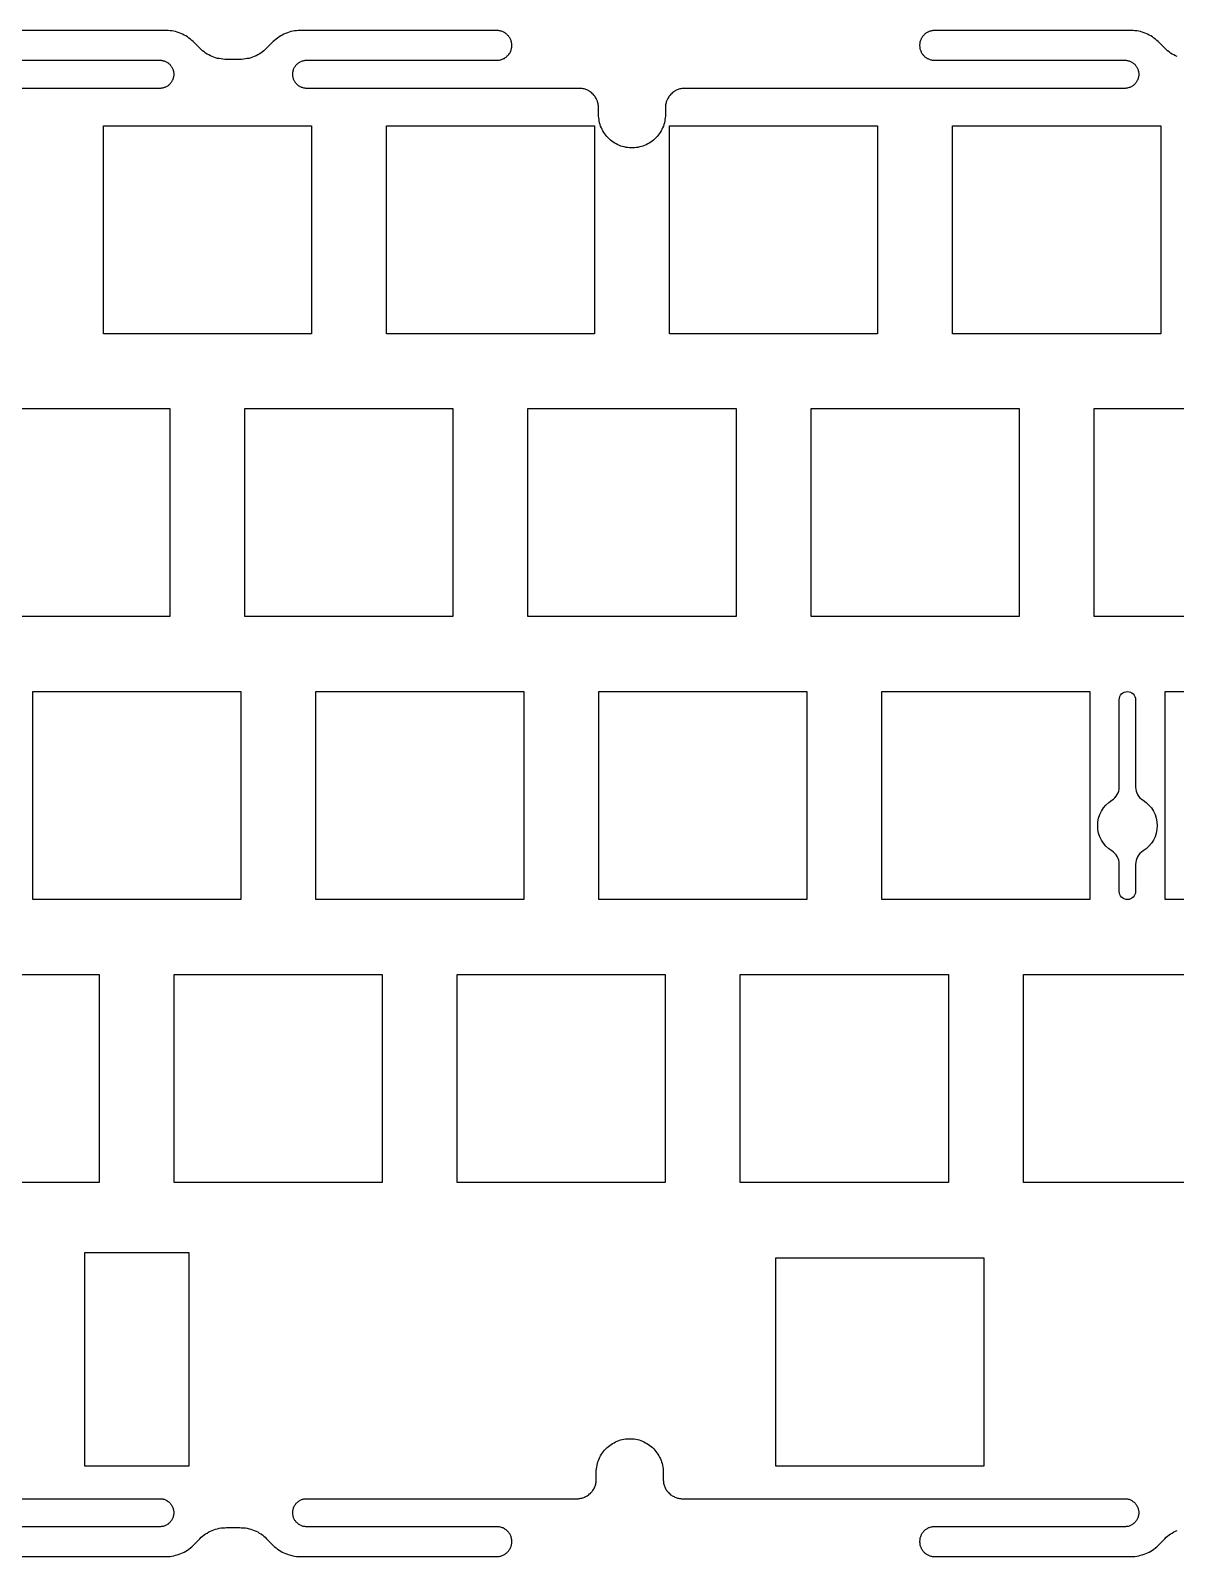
# Model space of a CAD drawing. Header units: millimetres. Extents: x -159 to 146, y -125 to 91.
# Drawn here: x -85.4 to -8.3, y -11.5 to 91.2 of the extents above; entities that cross this region are included whole.
import ezdxf

# ---------------------------------------------------------------- set-up
doc = ezdxf.new("R2010")
doc.units = ezdxf.units.MM
doc.header["$MEASUREMENT"] = 0
doc.layers.add('Ä¬ÈÏÖµ', color=7, linetype='Continuous', true_color=0x000000)

msp = doc.modelspace()

# ---------------------------------------------------------------- linework, layer by layer
at = {"layer": 'Ä¬ÈÏÖµ', "color": 7, "true_color": 0xffffff}
for points in [[(-66.45, 70.8), (-80.45, 70.8), (-80.45, 84.8), (-66.45, 84.8)], [(-61.4, 70.8), (-61.4, 84.8), (-47.4, 84.8), (-47.4, 70.8)], [(-42.35, 70.8), (-42.35, 84.8), (-28.35, 84.8), (-28.35, 70.8)], [(-9.3, 70.8), (-23.3, 70.8), (-23.3, 84.8), (-9.3, 84.8)], [(-75.98, 51.77), (-89.98, 51.77), (-89.98, 65.77), (-75.98, 65.77)], [(-56.93, 51.77), (-70.93, 51.77), (-70.93, 65.77), (-56.93, 65.77)], [(-37.88, 51.77), (-51.88, 51.77), (-51.88, 65.77), (-37.88, 65.77)], [(-18.83, 51.77), (-32.83, 51.77), (-32.83, 65.77), (-18.83, 65.77)], [(0.22, 51.77), (-13.78, 51.77), (-13.78, 65.77), (0.22, 65.77)], [(-71.21, 32.72), (-85.21, 32.72), (-85.21, 46.72), (-71.21, 46.72)], [(-52.16, 32.72), (-66.16, 32.72), (-66.16, 46.72), (-52.16, 46.72)], [(-33.11, 32.72), (-47.11, 32.72), (-47.11, 46.72), (-33.11, 46.72)], [(-14.06, 32.72), (-28.06, 32.72), (-28.06, 46.72), (-14.06, 46.72)], [(4.99, 32.72), (-9.01, 32.72), (-9.01, 46.72), (4.99, 46.72)], [(-80.74, 13.67), (-94.74, 13.67), (-94.74, 27.67), (-80.74, 27.67)], [(-61.69, 13.67), (-75.69, 13.67), (-75.69, 27.67), (-61.69, 27.67)], [(-42.64, 13.67), (-56.64, 13.67), (-56.64, 27.67), (-42.64, 27.67)], [(-23.59, 13.67), (-37.59, 13.67), (-37.59, 27.67), (-23.59, 27.67)], [(-4.54, 13.67), (-18.54, 13.67), (-18.54, 27.67), (-4.54, 27.67)], [(-74.71, 8.96), (-74.71, -5.4), (-81.71, -5.4), (-81.71, 8.96)], [(-21.21, -5.4), (-35.21, -5.4), (-35.21, 8.6), (-21.21, 8.6)]]:
    msp.add_lwpolyline(points, close=True, dxfattribs=at)
msp.add_lwpolyline([(-12.09, 35.1, 0.259846), (-12.59, 35.99, -0.557323), (-12.59, 39.4, 0.259846), (-12.09, 40.29), (-12.09, 46.17, -1), (-10.99, 46.17), (-10.99, 40.29, 0.260735), (-10.49, 39.4, -0.559508), (-10.49, 35.99, 0.260735), (-10.99, 35.09), (-10.99, 33.27, -1), (-12.09, 33.27)], format="xyb", close=True, dxfattribs=at)
for points in [[(-8.2, 89.45, 0), (-8.31, 89.5, 0), (-8.42, 89.56, 0), (-8.53, 89.62, 0), (-8.64, 89.69, 0), (-8.74, 89.76, 0), (-8.84, 89.84, 0), (-8.93, 89.92, 0), (-9.02, 90.01, 0), (-9.48, 90.46, 0), (-9.57, 90.54, 0), (-9.66, 90.63, 0), (-9.76, 90.7, 0), (-9.86, 90.77, 0), (-9.97, 90.84, 0), (-10.08, 90.9, 0), (-10.19, 90.96, 0), (-10.3, 91.01, 0), (-10.42, 91.05, 0), (-10.54, 91.09, 0), (-10.66, 91.13, 0), (-10.78, 91.15, 0), (-10.91, 91.18, 0), (-11.03, 91.19, 0), (-11.15, 91.2, 0), (-11.28, 91.2, 0), (-24.53, 91.2, 0), (-24.58, 91.2, 0), (-24.63, 91.2, 0), (-24.68, 91.19, 0), (-24.73, 91.18, 0), (-24.78, 91.17, 0), (-24.83, 91.16, 0), (-24.88, 91.14, 0), (-24.93, 91.12, 0), (-24.97, 91.1, 0), (-25.02, 91.07, 0), (-25.06, 91.05, 0), (-25.11, 91.02, 0), (-25.15, 90.99, 0), (-25.19, 90.96, 0), (-25.22, 90.92, 0), (-25.26, 90.88, 0), (-25.29, 90.84, 0), (-25.33, 90.8, 0), (-25.36, 90.76, 0), (-25.38, 90.72, 0), (-25.41, 90.67, 0), (-25.43, 90.63, 0), (-25.45, 90.58, 0), (-25.47, 90.53, 0), (-25.49, 90.48, 0), (-25.5, 90.43, 0), (-25.51, 90.38, 0), (-25.52, 90.33, 0), (-25.52, 90.28, 0), (-25.53, 90.23, 0), (-25.53, 90.18, 0), (-25.52, 90.13, 0), (-25.52, 90.08, 0), (-25.51, 90.02, 0), (-25.5, 89.97, 0), (-25.49, 89.92, 0), (-25.47, 89.88, 0), (-25.45, 89.83, 0), (-25.43, 89.78, 0), (-25.41, 89.73, 0), (-25.38, 89.69, 0), (-25.36, 89.65, 0), (-25.33, 89.6, 0), (-25.29, 89.56, 0), (-25.26, 89.52, 0), (-25.22, 89.49, 0), (-25.19, 89.45, 0), (-25.15, 89.42, 0), (-25.11, 89.39, 0), (-25.06, 89.36, 0), (-25.02, 89.33, 0), (-24.97, 89.31, 0), (-24.93, 89.29, 0), (-24.88, 89.27, 0), (-24.83, 89.25, 0), (-24.78, 89.24, 0), (-24.73, 89.23, 0), (-24.68, 89.22, 0), (-24.63, 89.21, 0), (-24.58, 89.21, 0), (-24.53, 89.2, 0), (-11.72, 89.2, 0), (-11.67, 89.2, 0), (-11.62, 89.2, 0), (-11.57, 89.19, 0), (-11.53, 89.18, 0), (-11.48, 89.17, 0), (-11.43, 89.16, 0), (-11.38, 89.14, 0), (-11.34, 89.12, 0), (-11.29, 89.1, 0), (-11.25, 89.08, 0), (-11.21, 89.05, 0), (-11.17, 89.02, 0), (-11.13, 88.99, 0), (-11.09, 88.96, 0), (-11.05, 88.93, 0), (-11.02, 88.89, 0), (-10.99, 88.85, 0), (-10.96, 88.81, 0), (-10.93, 88.77, 0), (-10.9, 88.73, 0), (-10.88, 88.69, 0), (-10.86, 88.64, 0), (-10.84, 88.6, 0), (-10.82, 88.55, 0), (-10.81, 88.5, 0), (-10.8, 88.46, 0), (-10.79, 88.41, 0), (-10.78, 88.36, 0), (-10.78, 88.31, 0), (-10.78, 88.26, 0), (-10.78, 88.21, 0), (-10.78, 88.16, 0), (-10.79, 88.11, 0), (-10.8, 88.06, 0), (-10.81, 88.01, 0), (-10.82, 87.97, 0), (-10.84, 87.92, 0), (-10.86, 87.87, 0), (-10.88, 87.83, 0), (-10.9, 87.79, 0), (-10.93, 87.74, 0), (-10.96, 87.7, 0), (-10.99, 87.66, 0), (-11.02, 87.63, 0), (-11.05, 87.59, 0), (-11.09, 87.56, 0), (-11.13, 87.52, 0), (-11.17, 87.49, 0), (-11.21, 87.47, 0), (-11.25, 87.44, 0), (-11.29, 87.42, 0), (-11.34, 87.39, 0), (-11.38, 87.38, 0), (-11.43, 87.36, 0), (-11.48, 87.34, 0), (-11.53, 87.33, 0), (-11.57, 87.32, 0), (-11.62, 87.32, 0), (-11.67, 87.31, 0), (-11.72, 87.31, 0), (-41.33, 87.31, 0), (-41.4, 87.31, 0), (-41.46, 87.31, 0), (-41.53, 87.3, 0), (-41.59, 87.29, 0), (-41.66, 87.27, 0), (-41.72, 87.25, 0), (-41.78, 87.23, 0), (-41.84, 87.21, 0), (-41.9, 87.18, 0), (-41.96, 87.15, 0), (-42.02, 87.12, 0), (-42.07, 87.08, 0), (-42.13, 87.04, 0), (-42.18, 87, 0), (-42.23, 86.95, 0), (-42.27, 86.91, 0), (-42.32, 86.86, 0), (-42.36, 86.81, 0), (-42.4, 86.76, 0), (-42.43, 86.7, 0), (-42.47, 86.64, 0), (-42.5, 86.59, 0), (-42.52, 86.53, 0), (-42.55, 86.46, 0), (-42.57, 86.4, 0), (-42.59, 86.34, 0), (-42.6, 86.27, 0), (-42.62, 86.21, 0), (-42.62, 86.14, 0), (-42.63, 86.08, 0), (-42.63, 86.01, 0), (-42.63, 85.56, 0), (-42.63, 85.44, 0), (-42.64, 85.33, 0), (-42.66, 85.21, 0), (-42.68, 85.1, 0), (-42.7, 84.99, 0), (-42.74, 84.87, 0), (-42.77, 84.76, 0), (-42.82, 84.66, 0), (-42.87, 84.55, 0), (-42.92, 84.45, 0), (-42.98, 84.35, 0), (-43.05, 84.25, 0), (-43.12, 84.16, 0), (-43.19, 84.07, 0), (-43.27, 83.99, 0), (-43.35, 83.91, 0), (-43.44, 83.83, 0), (-43.53, 83.76, 0), (-43.62, 83.69, 0), (-43.72, 83.63, 0), (-43.82, 83.57, 0), (-43.93, 83.52, 0), (-44.03, 83.47, 0), (-44.14, 83.43, 0), (-44.25, 83.4, 0), (-44.36, 83.37, 0), (-44.48, 83.34, 0), (-44.59, 83.33, 0), (-44.71, 83.31, 0), (-44.82, 83.31, 0), (-44.94, 83.31, 0), (-45.05, 83.31, 0), (-45.17, 83.33, 0), (-45.28, 83.34, 0), (-45.4, 83.37, 0), (-45.51, 83.4, 0), (-45.62, 83.43, 0), (-45.73, 83.47, 0), (-45.83, 83.52, 0), (-45.94, 83.57, 0), (-46.04, 83.63, 0), (-46.14, 83.69, 0), (-46.23, 83.76, 0), (-46.32, 83.83, 0), (-46.41, 83.91, 0), (-46.49, 83.99, 0), (-46.57, 84.07, 0), (-46.64, 84.16, 0), (-46.71, 84.25, 0), (-46.78, 84.35, 0), (-46.84, 84.45, 0), (-46.89, 84.55, 0), (-46.94, 84.66, 0), (-46.99, 84.76, 0), (-47.02, 84.87, 0), (-47.06, 84.99, 0), (-47.08, 85.1, 0), (-47.1, 85.21, 0), (-47.12, 85.33, 0), (-47.13, 85.44, 0), (-47.13, 85.56, 0), (-47.13, 86.01, 0), (-47.13, 86.08, 0), (-47.14, 86.14, 0), (-47.15, 86.21, 0), (-47.16, 86.27, 0), (-47.17, 86.34, 0), (-47.19, 86.4, 0), (-47.21, 86.46, 0), (-47.24, 86.53, 0), (-47.26, 86.59, 0), (-47.29, 86.64, 0), (-47.33, 86.7, 0), (-47.36, 86.76, 0), (-47.4, 86.81, 0), (-47.44, 86.86, 0), (-47.49, 86.91, 0), (-47.53, 86.95, 0), (-47.58, 87, 0), (-47.63, 87.04, 0), (-47.69, 87.08, 0), (-47.74, 87.12, 0), (-47.8, 87.15, 0), (-47.86, 87.18, 0), (-47.92, 87.21, 0), (-47.98, 87.23, 0), (-48.04, 87.25, 0), (-48.1, 87.27, 0), (-48.17, 87.29, 0), (-48.23, 87.3, 0), (-48.3, 87.31, 0), (-48.36, 87.31, 0), (-48.43, 87.31, 0), (-66.77, 87.31, 0), (-66.82, 87.31, 0), (-66.87, 87.32, 0), (-66.92, 87.32, 0), (-66.97, 87.33, 0), (-67.01, 87.34, 0), (-67.06, 87.36, 0), (-67.11, 87.38, 0), (-67.15, 87.39, 0), (-67.2, 87.42, 0), (-67.24, 87.44, 0), (-67.28, 87.47, 0), (-67.33, 87.49, 0), (-67.36, 87.52, 0), (-67.4, 87.56, 0), (-67.44, 87.59, 0), (-67.47, 87.63, 0), (-67.5, 87.66, 0), (-67.53, 87.7, 0), (-67.56, 87.74, 0), (-67.59, 87.79, 0), (-67.61, 87.83, 0), (-67.63, 87.87, 0), (-67.65, 87.92, 0), (-67.67, 87.97, 0), (-67.68, 88.01, 0), (-67.69, 88.06, 0), (-67.7, 88.11, 0), (-67.71, 88.16, 0), (-67.71, 88.21, 0), (-67.71, 88.26, 0), (-67.71, 88.31, 0), (-67.71, 88.36, 0), (-67.7, 88.41, 0), (-67.69, 88.46, 0), (-67.68, 88.5, 0), (-67.67, 88.55, 0), (-67.65, 88.6, 0), (-67.63, 88.64, 0), (-67.61, 88.69, 0), (-67.59, 88.73, 0), (-67.56, 88.77, 0), (-67.53, 88.81, 0), (-67.5, 88.85, 0), (-67.47, 88.89, 0), (-67.44, 88.93, 0), (-67.4, 88.96, 0), (-67.36, 88.99, 0), (-67.32, 89.02, 0), (-67.28, 89.05, 0), (-67.24, 89.08, 0), (-67.2, 89.1, 0), (-67.15, 89.12, 0), (-67.11, 89.14, 0), (-67.06, 89.16, 0), (-67.01, 89.17, 0), (-66.97, 89.18, 0), (-66.92, 89.19, 0), (-66.87, 89.2, 0), (-66.82, 89.2, 0), (-66.77, 89.2, 0), (-53.97, 89.2, 0), (-53.91, 89.21, 0), (-53.86, 89.21, 0), (-53.81, 89.22, 0), (-53.76, 89.23, 0), (-53.71, 89.24, 0), (-53.66, 89.25, 0), (-53.61, 89.27, 0), (-53.56, 89.29, 0), (-53.52, 89.31, 0), (-53.47, 89.33, 0), (-53.43, 89.36, 0), (-53.39, 89.39, 0), (-53.34, 89.42, 0), (-53.31, 89.45, 0), (-53.27, 89.49, 0), (-53.23, 89.52, 0), (-53.2, 89.56, 0), (-53.17, 89.6, 0), (-53.14, 89.65, 0), (-53.11, 89.69, 0), (-53.08, 89.73, 0), (-53.06, 89.78, 0), (-53.04, 89.83, 0), (-53.02, 89.88, 0), (-53.01, 89.92, 0), (-52.99, 89.97, 0), (-52.98, 90.02, 0), (-52.97, 90.08, 0), (-52.97, 90.13, 0), (-52.97, 90.18, 0), (-52.97, 90.23, 0), (-52.97, 90.28, 0), (-52.97, 90.33, 0), (-52.98, 90.38, 0), (-52.99, 90.43, 0), (-53.01, 90.48, 0), (-53.02, 90.53, 0), (-53.04, 90.58, 0), (-53.06, 90.63, 0), (-53.08, 90.67, 0), (-53.11, 90.72, 0), (-53.14, 90.76, 0), (-53.17, 90.8, 0), (-53.2, 90.84, 0), (-53.23, 90.88, 0), (-53.27, 90.92, 0), (-53.31, 90.96, 0), (-53.34, 90.99, 0), (-53.39, 91.02, 0), (-53.43, 91.05, 0), (-53.47, 91.07, 0), (-53.52, 91.1, 0), (-53.56, 91.12, 0), (-53.61, 91.14, 0), (-53.66, 91.16, 0), (-53.71, 91.17, 0), (-53.76, 91.18, 0), (-53.81, 91.19, 0), (-53.86, 91.2, 0), (-53.91, 91.2, 0), (-53.97, 91.2, 0), (-67.21, 91.2, 0), (-67.34, 91.2, 0), (-67.46, 91.19, 0), (-67.59, 91.18, 0), (-67.71, 91.15, 0), (-67.83, 91.13, 0), (-67.95, 91.09, 0), (-68.07, 91.05, 0), (-68.19, 91.01, 0), (-68.3, 90.96, 0), (-68.42, 90.9, 0), (-68.52, 90.84, 0), (-68.63, 90.77, 0), (-68.73, 90.7, 0), (-68.83, 90.63, 0), (-68.93, 90.54, 0), (-69.02, 90.46, 0), (-69.47, 90.01, 0), (-69.56, 89.92, 0), (-69.65, 89.84, 0), (-69.75, 89.76, 0), (-69.85, 89.69, 0), (-69.96, 89.62, 0), (-70.07, 89.56, 0), (-70.18, 89.5, 0), (-70.3, 89.45, 0), (-70.41, 89.41, 0), (-70.53, 89.37, 0), (-70.65, 89.33, 0), (-70.77, 89.31, 0), (-70.9, 89.29, 0), (-71.02, 89.27, 0), (-71.15, 89.26, 0), (-71.27, 89.26, 0), (-72.16, 89.26, 0), (-72.28, 89.26, 0), (-72.41, 89.27, 0), (-72.53, 89.29, 0), (-72.66, 89.31, 0), (-72.78, 89.33, 0), (-72.9, 89.37, 0), (-73.02, 89.41, 0), (-73.13, 89.45, 0), (-73.25, 89.5, 0), (-73.36, 89.56, 0), (-73.47, 89.62, 0), (-73.58, 89.69, 0), (-73.68, 89.76, 0), (-73.78, 89.84, 0), (-73.87, 89.92, 0), (-73.96, 90.01, 0), (-74.41, 90.46, 0), (-74.5, 90.54, 0), (-74.6, 90.63, 0), (-74.7, 90.7, 0), (-74.8, 90.77, 0), (-74.91, 90.84, 0), (-75.01, 90.9, 0), (-75.13, 90.96, 0), (-75.24, 91.01, 0), (-75.36, 91.05, 0), (-75.48, 91.09, 0), (-75.6, 91.13, 0), (-75.72, 91.15, 0), (-75.84, 91.18, 0), (-75.97, 91.19, 0), (-76.09, 91.2, 0), (-76.22, 91.2, 0), (-89.46, 91.2, 0)], [(-89.46, 89.2, 0), (-76.66, 89.2, 0), (-76.61, 89.2, 0), (-76.56, 89.2, 0), (-76.51, 89.19, 0), (-76.46, 89.18, 0), (-76.42, 89.17, 0), (-76.37, 89.16, 0), (-76.32, 89.14, 0), (-76.28, 89.12, 0), (-76.23, 89.1, 0), (-76.19, 89.08, 0), (-76.15, 89.05, 0), (-76.1, 89.02, 0), (-76.07, 88.99, 0), (-76.03, 88.96, 0), (-75.99, 88.93, 0), (-75.96, 88.89, 0), (-75.93, 88.85, 0), (-75.9, 88.81, 0), (-75.87, 88.77, 0), (-75.84, 88.73, 0), (-75.82, 88.69, 0), (-75.8, 88.64, 0), (-75.78, 88.6, 0), (-75.76, 88.55, 0), (-75.75, 88.5, 0), (-75.74, 88.46, 0), (-75.73, 88.41, 0), (-75.72, 88.36, 0), (-75.72, 88.31, 0), (-75.71, 88.26, 0), (-75.72, 88.21, 0), (-75.72, 88.16, 0), (-75.73, 88.11, 0), (-75.74, 88.06, 0), (-75.75, 88.01, 0), (-75.76, 87.97, 0), (-75.78, 87.92, 0), (-75.8, 87.87, 0), (-75.82, 87.83, 0), (-75.84, 87.79, 0), (-75.87, 87.74, 0), (-75.89, 87.7, 0), (-75.93, 87.66, 0), (-75.96, 87.63, 0), (-75.99, 87.59, 0), (-76.03, 87.56, 0), (-76.06, 87.52, 0), (-76.1, 87.49, 0), (-76.14, 87.47, 0), (-76.19, 87.44, 0), (-76.23, 87.42, 0), (-76.28, 87.39, 0), (-76.32, 87.38, 0), (-76.37, 87.36, 0), (-76.41, 87.34, 0), (-76.46, 87.33, 0), (-76.51, 87.32, 0), (-76.56, 87.32, 0), (-76.61, 87.31, 0), (-76.66, 87.31, 0), (-98.48, 87.31, 0)], [(-89.46, -11.49, 0), (-76.22, -11.49, 0), (-76.09, -11.49, 0), (-75.97, -11.48, 0), (-75.84, -11.46, 0), (-75.72, -11.44, 0), (-75.6, -11.41, 0), (-75.48, -11.38, 0), (-75.36, -11.34, 0), (-75.24, -11.29, 0), (-75.13, -11.24, 0), (-75.01, -11.19, 0), (-74.91, -11.13, 0), (-74.8, -11.06, 0), (-74.7, -10.99, 0), (-74.6, -10.91, 0), (-74.5, -10.83, 0), (-74.41, -10.74, 0), (-73.96, -10.29, 0), (-73.87, -10.2, 0), (-73.78, -10.12, 0), (-73.68, -10.04, 0), (-73.58, -9.97, 0), (-73.47, -9.91, 0), (-73.36, -9.84, 0), (-73.25, -9.79, 0), (-73.13, -9.74, 0), (-73.02, -9.69, 0), (-72.9, -9.65, 0), (-72.78, -9.62, 0), (-72.66, -9.59, 0), (-72.53, -9.57, 0), (-72.41, -9.56, 0), (-72.28, -9.55, 0), (-72.16, -9.54, 0), (-71.27, -9.54, 0), (-71.15, -9.55, 0), (-71.02, -9.56, 0), (-70.9, -9.57, 0), (-70.77, -9.59, 0), (-70.65, -9.62, 0), (-70.53, -9.65, 0), (-70.41, -9.69, 0), (-70.3, -9.74, 0), (-70.18, -9.79, 0), (-70.07, -9.84, 0), (-69.96, -9.91, 0), (-69.85, -9.97, 0), (-69.75, -10.04, 0), (-69.65, -10.12, 0), (-69.56, -10.2, 0), (-69.47, -10.29, 0), (-69.02, -10.74, 0), (-68.93, -10.83, 0), (-68.83, -10.91, 0), (-68.73, -10.99, 0), (-68.63, -11.06, 0), (-68.52, -11.13, 0), (-68.42, -11.19, 0), (-68.3, -11.24, 0), (-68.19, -11.29, 0), (-68.07, -11.34, 0), (-67.95, -11.38, 0), (-67.83, -11.41, 0), (-67.71, -11.44, 0), (-67.59, -11.46, 0), (-67.46, -11.48, 0), (-67.34, -11.49, 0), (-67.21, -11.49, 0), (-53.97, -11.49, 0), (-53.91, -11.49, 0), (-53.86, -11.48, 0), (-53.81, -11.48, 0), (-53.76, -11.47, 0), (-53.71, -11.46, 0), (-53.66, -11.44, 0), (-53.61, -11.42, 0), (-53.56, -11.41, 0), (-53.52, -11.38, 0), (-53.47, -11.36, 0), (-53.43, -11.33, 0), (-53.39, -11.3, 0), (-53.34, -11.27, 0), (-53.31, -11.24, 0), (-53.27, -11.2, 0), (-53.23, -11.17, 0), (-53.2, -11.13, 0), (-53.17, -11.09, 0), (-53.14, -11.05, 0), (-53.11, -11, 0), (-53.08, -10.96, 0), (-53.06, -10.91, 0), (-53.04, -10.87, 0), (-53.02, -10.82, 0), (-53.01, -10.77, 0), (-52.99, -10.72, 0), (-52.98, -10.67, 0), (-52.97, -10.62, 0), (-52.97, -10.57, 0), (-52.97, -10.51, 0), (-52.97, -10.46, 0), (-52.97, -10.41, 0), (-52.97, -10.36, 0), (-52.98, -10.31, 0), (-52.99, -10.26, 0), (-53.01, -10.21, 0), (-53.02, -10.16, 0), (-53.04, -10.11, 0), (-53.06, -10.06, 0), (-53.08, -10.02, 0), (-53.11, -9.97, 0), (-53.14, -9.93, 0), (-53.17, -9.89, 0), (-53.2, -9.85, 0), (-53.23, -9.81, 0), (-53.27, -9.77, 0), (-53.31, -9.74, 0), (-53.34, -9.7, 0), (-53.39, -9.67, 0), (-53.43, -9.65, 0), (-53.47, -9.62, 0), (-53.52, -9.59, 0), (-53.56, -9.57, 0), (-53.61, -9.55, 0), (-53.66, -9.54, 0), (-53.71, -9.52, 0), (-53.76, -9.51, 0), (-53.81, -9.5, 0), (-53.86, -9.49, 0), (-53.91, -9.49, 0), (-53.97, -9.49, 0), (-66.77, -9.49, 0), (-66.82, -9.49, 0), (-66.87, -9.48, 0), (-66.92, -9.48, 0), (-66.97, -9.47, 0), (-67.01, -9.46, 0), (-67.06, -9.44, 0), (-67.11, -9.43, 0), (-67.15, -9.41, 0), (-67.2, -9.39, 0), (-67.24, -9.36, 0), (-67.28, -9.34, 0), (-67.32, -9.31, 0), (-67.36, -9.28, 0), (-67.4, -9.25, 0), (-67.44, -9.21, 0), (-67.47, -9.18, 0), (-67.5, -9.14, 0), (-67.53, -9.1, 0), (-67.56, -9.06, 0), (-67.59, -9.02, 0), (-67.61, -8.97, 0), (-67.63, -8.93, 0), (-67.65, -8.88, 0), (-67.67, -8.84, 0), (-67.68, -8.79, 0), (-67.69, -8.74, 0), (-67.7, -8.69, 0), (-67.71, -8.64, 0), (-67.71, -8.59, 0), (-67.71, -8.54, 0), (-67.71, -8.49, 0), (-67.71, -8.44, 0), (-67.7, -8.4, 0), (-67.69, -8.35, 0), (-67.68, -8.3, 0), (-67.67, -8.25, 0), (-67.65, -8.2, 0), (-67.63, -8.16, 0), (-67.61, -8.11, 0), (-67.59, -8.07, 0), (-67.56, -8.03, 0), (-67.53, -7.99, 0), (-67.5, -7.95, 0), (-67.47, -7.91, 0), (-67.44, -7.87, 0), (-67.4, -7.84, 0), (-67.36, -7.81, 0), (-67.32, -7.78, 0), (-67.28, -7.75, 0), (-67.24, -7.72, 0), (-67.2, -7.7, 0), (-67.15, -7.68, 0), (-67.11, -7.66, 0), (-67.06, -7.64, 0), (-67.01, -7.63, 0), (-66.97, -7.62, 0), (-66.92, -7.61, 0), (-66.87, -7.6, 0), (-66.82, -7.6, 0), (-66.77, -7.6, 0), (-48.58, -7.6, 0), (-48.51, -7.6, 0), (-48.45, -7.59, 0), (-48.38, -7.58, 0), (-48.32, -7.57, 0), (-48.25, -7.56, 0), (-48.19, -7.54, 0), (-48.13, -7.52, 0), (-48.07, -7.49, 0), (-48.01, -7.46, 0), (-47.95, -7.43, 0), (-47.89, -7.4, 0), (-47.84, -7.36, 0), (-47.78, -7.33, 0), (-47.73, -7.28, 0), (-47.68, -7.24, 0), (-47.64, -7.19, 0), (-47.59, -7.14, 0), (-47.55, -7.09, 0), (-47.51, -7.04, 0), (-47.48, -6.99, 0), (-47.44, -6.93, 0), (-47.41, -6.87, 0), (-47.39, -6.81, 0), (-47.36, -6.75, 0), (-47.34, -6.69, 0), (-47.32, -6.62, 0), (-47.31, -6.56, 0), (-47.3, -6.49, 0), (-47.29, -6.43, 0), (-47.28, -6.36, 0), (-47.28, -6.3, 0), (-47.28, -5.81, 0), (-47.28, -5.7, 0), (-47.27, -5.58, 0), (-47.25, -5.47, 0), (-47.23, -5.35, 0), (-47.21, -5.24, 0), (-47.17, -5.13, 0), (-47.14, -5.02, 0), (-47.09, -4.91, 0), (-47.04, -4.81, 0), (-46.99, -4.71, 0), (-46.93, -4.61, 0), (-46.86, -4.51, 0), (-46.79, -4.42, 0), (-46.72, -4.33, 0), (-46.64, -4.24, 0), (-46.56, -4.16, 0), (-46.47, -4.09, 0), (-46.38, -4.01, 0), (-46.29, -3.95, 0), (-46.19, -3.89, 0), (-46.09, -3.83, 0), (-45.98, -3.78, 0), (-45.88, -3.73, 0), (-45.77, -3.69, 0), (-45.66, -3.65, 0), (-45.55, -3.62, 0), (-45.43, -3.6, 0), (-45.32, -3.58, 0), (-45.2, -3.57, 0), (-45.09, -3.57, 0), (-44.97, -3.57, 0), (-44.86, -3.57, 0), (-44.74, -3.58, 0), (-44.63, -3.6, 0), (-44.51, -3.62, 0), (-44.4, -3.65, 0), (-44.29, -3.69, 0), (-44.18, -3.73, 0), (-44.08, -3.78, 0), (-43.97, -3.83, 0), (-43.87, -3.89, 0), (-43.77, -3.95, 0), (-43.68, -4.01, 0), (-43.59, -4.09, 0), (-43.5, -4.16, 0), (-43.42, -4.24, 0), (-43.34, -4.33, 0), (-43.27, -4.42, 0), (-43.2, -4.51, 0), (-43.13, -4.61, 0), (-43.07, -4.71, 0), (-43.02, -4.81, 0), (-42.97, -4.91, 0), (-42.92, -5.02, 0), (-42.89, -5.13, 0), (-42.85, -5.24, 0), (-42.83, -5.35, 0), (-42.81, -5.47, 0), (-42.79, -5.58, 0), (-42.78, -5.7, 0), (-42.78, -5.81, 0), (-42.78, -6.3, 0), (-42.78, -6.36, 0), (-42.77, -6.43, 0), (-42.77, -6.49, 0), (-42.75, -6.56, 0), (-42.74, -6.62, 0), (-42.72, -6.69, 0), (-42.7, -6.75, 0), (-42.67, -6.81, 0), (-42.65, -6.87, 0), (-42.62, -6.93, 0), (-42.58, -6.99, 0), (-42.55, -7.04, 0), (-42.51, -7.09, 0), (-42.47, -7.14, 0), (-42.42, -7.19, 0), (-42.38, -7.24, 0), (-42.33, -7.28, 0), (-42.28, -7.33, 0), (-42.22, -7.36, 0), (-42.17, -7.4, 0), (-42.11, -7.43, 0), (-42.05, -7.46, 0), (-41.99, -7.49, 0), (-41.93, -7.52, 0), (-41.87, -7.54, 0), (-41.81, -7.56, 0), (-41.74, -7.57, 0), (-41.68, -7.58, 0), (-41.61, -7.59, 0), (-41.55, -7.6, 0), (-41.48, -7.6, 0), (-11.72, -7.6, 0), (-11.67, -7.6, 0), (-11.62, -7.6, 0), (-11.57, -7.61, 0), (-11.53, -7.62, 0), (-11.48, -7.63, 0), (-11.43, -7.64, 0), (-11.38, -7.66, 0), (-11.34, -7.68, 0), (-11.29, -7.7, 0), (-11.25, -7.72, 0), (-11.21, -7.75, 0), (-11.17, -7.78, 0), (-11.13, -7.81, 0), (-11.09, -7.84, 0), (-11.05, -7.87, 0), (-11.02, -7.91, 0), (-10.99, -7.95, 0), (-10.96, -7.99, 0), (-10.93, -8.03, 0), (-10.9, -8.07, 0), (-10.88, -8.11, 0), (-10.86, -8.16, 0), (-10.84, -8.2, 0), (-10.82, -8.25, 0), (-10.81, -8.3, 0), (-10.8, -8.35, 0), (-10.79, -8.4, 0), (-10.78, -8.44, 0), (-10.78, -8.49, 0), (-10.78, -8.54, 0), (-10.78, -8.59, 0), (-10.78, -8.64, 0), (-10.79, -8.69, 0), (-10.8, -8.74, 0), (-10.81, -8.79, 0), (-10.82, -8.84, 0), (-10.84, -8.88, 0), (-10.86, -8.93, 0), (-10.88, -8.97, 0), (-10.9, -9.02, 0), (-10.93, -9.06, 0), (-10.96, -9.1, 0), (-10.99, -9.14, 0), (-11.02, -9.18, 0), (-11.05, -9.21, 0), (-11.09, -9.25, 0), (-11.13, -9.28, 0), (-11.17, -9.31, 0), (-11.21, -9.34, 0), (-11.25, -9.36, 0), (-11.29, -9.39, 0), (-11.34, -9.41, 0), (-11.38, -9.43, 0), (-11.43, -9.44, 0), (-11.48, -9.46, 0), (-11.53, -9.47, 0), (-11.57, -9.48, 0), (-11.62, -9.48, 0), (-11.67, -9.49, 0), (-11.72, -9.49, 0), (-24.53, -9.49, 0), (-24.58, -9.49, 0), (-24.63, -9.49, 0), (-24.68, -9.5, 0), (-24.73, -9.51, 0), (-24.78, -9.52, 0), (-24.83, -9.54, 0), (-24.88, -9.55, 0), (-24.93, -9.57, 0), (-24.97, -9.59, 0), (-25.02, -9.62, 0), (-25.06, -9.65, 0), (-25.11, -9.67, 0), (-25.15, -9.7, 0), (-25.19, -9.74, 0), (-25.22, -9.77, 0), (-25.26, -9.81, 0), (-25.29, -9.85, 0), (-25.33, -9.89, 0), (-25.36, -9.93, 0), (-25.38, -9.97, 0), (-25.41, -10.02, 0), (-25.43, -10.06, 0), (-25.45, -10.11, 0), (-25.47, -10.16, 0), (-25.49, -10.21, 0), (-25.5, -10.26, 0), (-25.51, -10.31, 0), (-25.52, -10.36, 0), (-25.52, -10.41, 0), (-25.53, -10.46, 0), (-25.53, -10.51, 0), (-25.52, -10.57, 0), (-25.52, -10.62, 0), (-25.51, -10.67, 0), (-25.5, -10.72, 0), (-25.49, -10.77, 0), (-25.47, -10.82, 0), (-25.45, -10.87, 0), (-25.43, -10.91, 0), (-25.41, -10.96, 0), (-25.38, -11, 0), (-25.36, -11.05, 0), (-25.33, -11.09, 0), (-25.29, -11.13, 0), (-25.26, -11.17, 0), (-25.22, -11.2, 0), (-25.19, -11.24, 0), (-25.15, -11.27, 0), (-25.11, -11.3, 0), (-25.06, -11.33, 0), (-25.02, -11.36, 0), (-24.97, -11.38, 0), (-24.93, -11.41, 0), (-24.88, -11.42, 0), (-24.83, -11.44, 0), (-24.78, -11.46, 0), (-24.73, -11.47, 0), (-24.68, -11.48, 0), (-24.63, -11.48, 0), (-24.58, -11.49, 0), (-24.53, -11.49, 0), (-11.28, -11.49, 0), (-11.15, -11.49, 0), (-11.03, -11.48, 0), (-10.91, -11.46, 0), (-10.78, -11.44, 0), (-10.66, -11.41, 0), (-10.54, -11.38, 0), (-10.42, -11.34, 0), (-10.3, -11.29, 0), (-10.19, -11.24, 0), (-10.08, -11.19, 0), (-9.97, -11.13, 0), (-9.86, -11.06, 0), (-9.76, -10.99, 0), (-9.66, -10.91, 0), (-9.57, -10.83, 0), (-9.48, -10.74, 0), (-9.02, -10.29, 0), (-8.93, -10.2, 0), (-8.84, -10.12, 0), (-8.74, -10.04, 0), (-8.64, -9.97, 0), (-8.53, -9.91, 0), (-8.42, -9.84, 0), (-8.31, -9.79, 0), (-8.2, -9.74, 0)], [(-107.15, -7.6, 0), (-76.66, -7.6, 0), (-76.61, -7.6, 0), (-76.56, -7.6, 0), (-76.51, -7.61, 0), (-76.46, -7.62, 0), (-76.42, -7.63, 0), (-76.37, -7.64, 0), (-76.32, -7.66, 0), (-76.28, -7.68, 0), (-76.23, -7.7, 0), (-76.19, -7.72, 0), (-76.15, -7.75, 0), (-76.1, -7.78, 0), (-76.07, -7.81, 0), (-76.03, -7.84, 0), (-75.99, -7.87, 0), (-75.96, -7.91, 0), (-75.93, -7.95, 0), (-75.9, -7.99, 0), (-75.87, -8.03, 0), (-75.84, -8.07, 0), (-75.82, -8.11, 0), (-75.8, -8.16, 0), (-75.78, -8.2, 0), (-75.76, -8.25, 0), (-75.75, -8.3, 0), (-75.74, -8.35, 0), (-75.73, -8.4, 0), (-75.72, -8.44, 0), (-75.72, -8.49, 0), (-75.71, -8.54, 0), (-75.72, -8.59, 0), (-75.72, -8.64, 0), (-75.73, -8.69, 0), (-75.74, -8.74, 0), (-75.75, -8.79, 0), (-75.76, -8.84, 0), (-75.78, -8.88, 0), (-75.8, -8.93, 0), (-75.82, -8.97, 0), (-75.84, -9.02, 0), (-75.87, -9.06, 0), (-75.9, -9.1, 0), (-75.93, -9.14, 0), (-75.96, -9.18, 0), (-75.99, -9.21, 0), (-76.03, -9.25, 0), (-76.07, -9.28, 0), (-76.1, -9.31, 0), (-76.15, -9.34, 0), (-76.19, -9.36, 0), (-76.23, -9.39, 0), (-76.28, -9.41, 0), (-76.32, -9.43, 0), (-76.37, -9.44, 0), (-76.42, -9.46, 0), (-76.46, -9.47, 0), (-76.51, -9.48, 0), (-76.56, -9.48, 0), (-76.61, -9.49, 0), (-76.66, -9.49, 0), (-89.46, -9.49, 0)]]:
    msp.add_polyline3d(points, dxfattribs=at)

doc.saveas('drawing.dxf')
